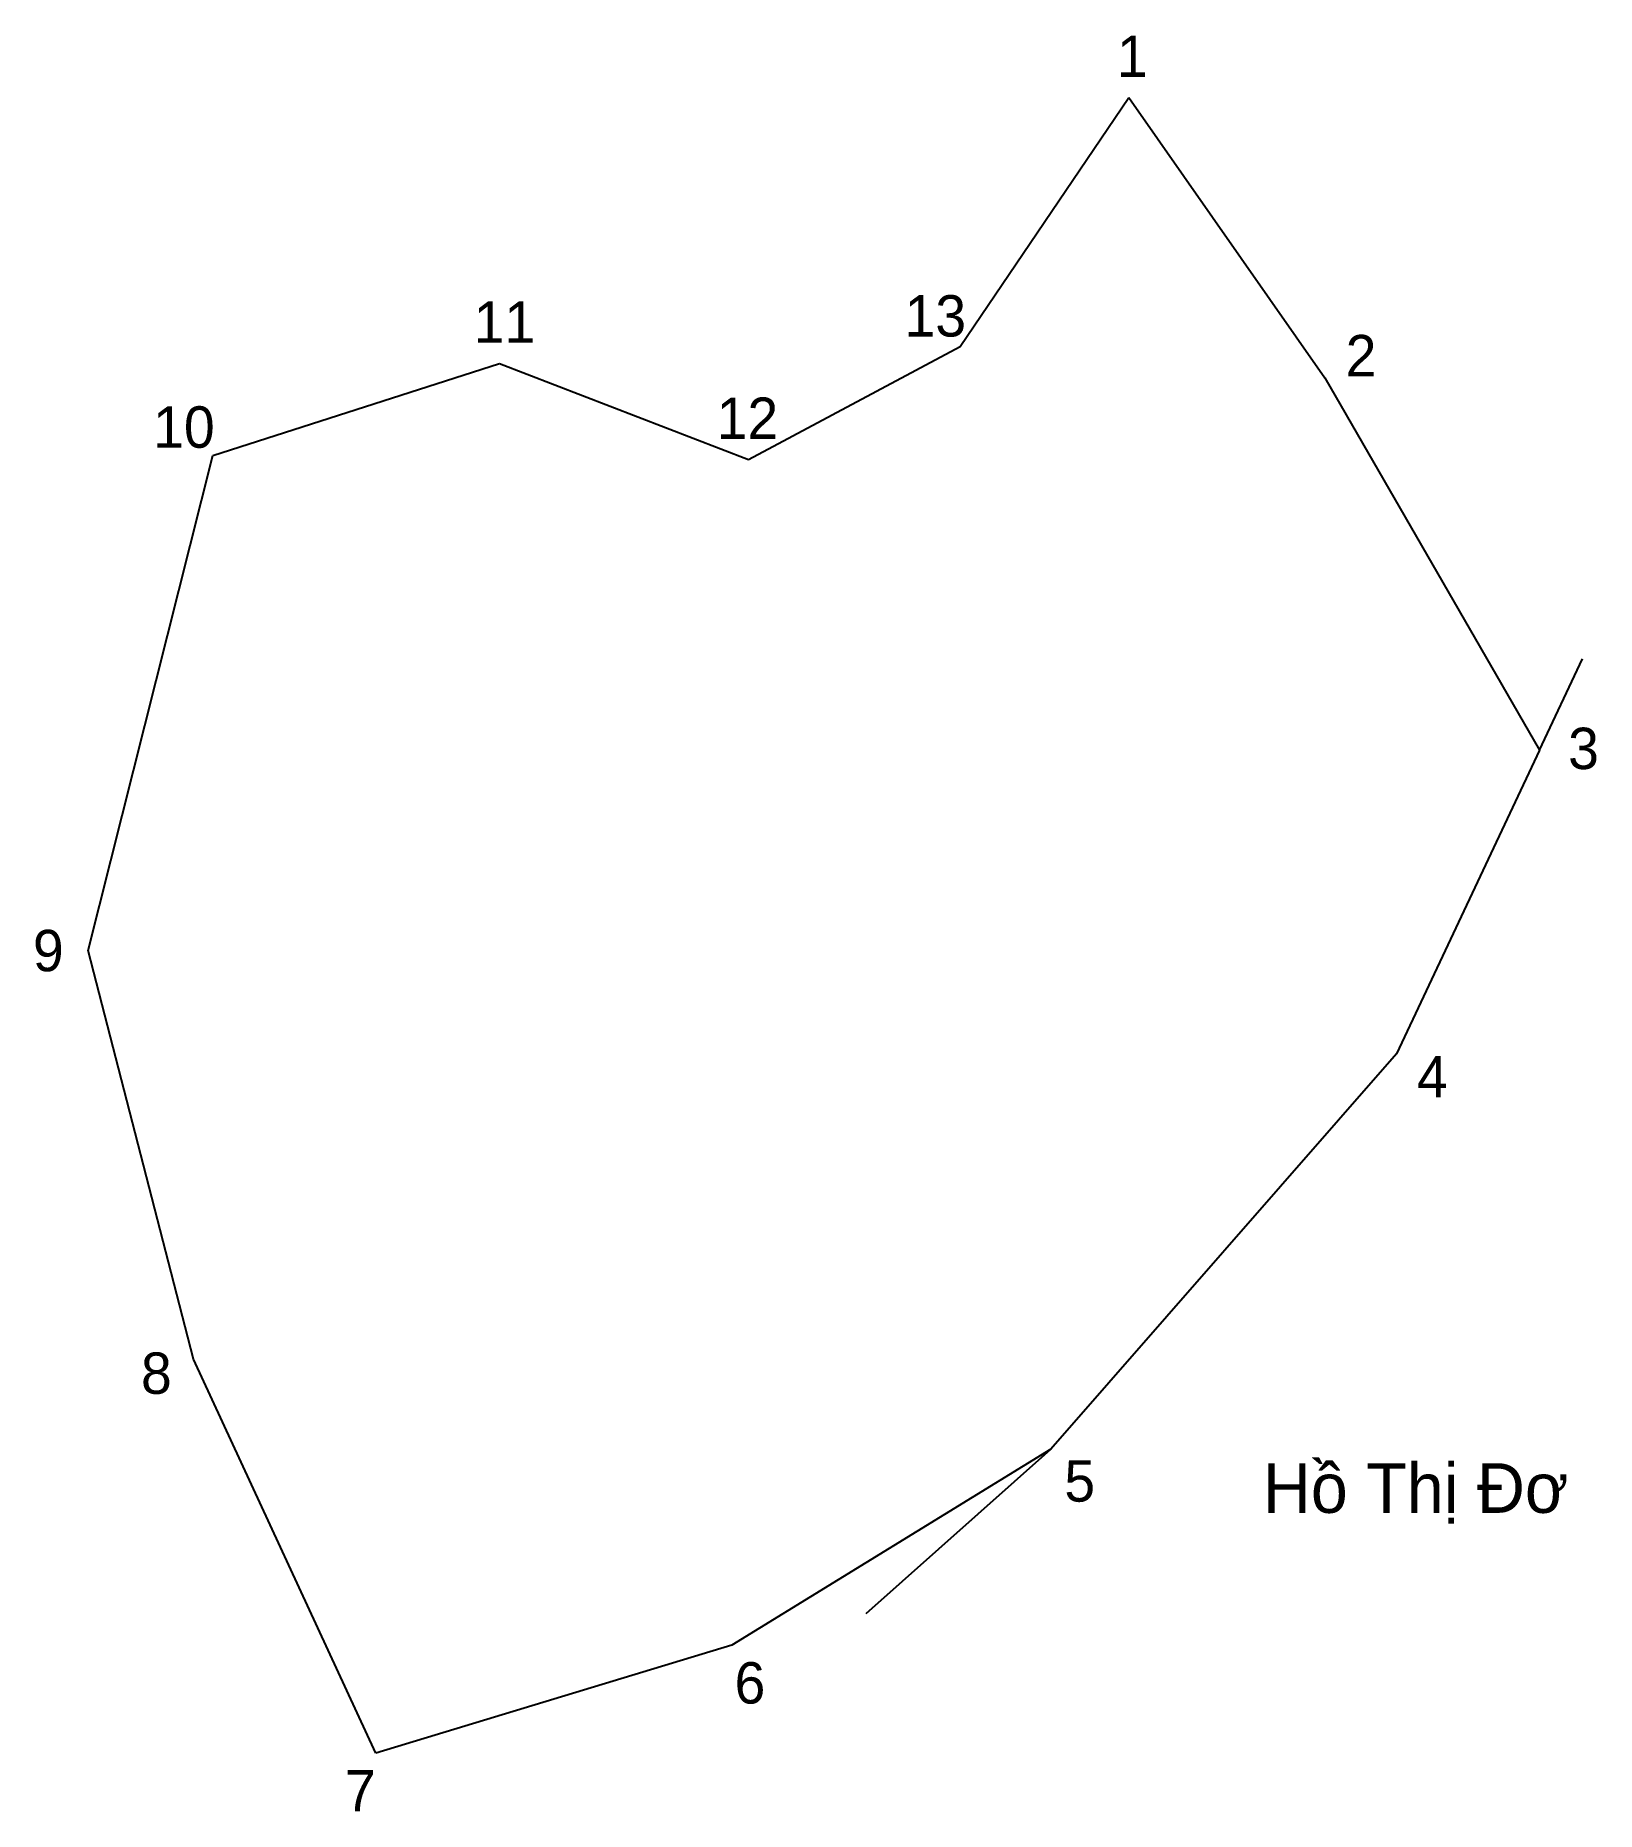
# Model space of a CAD drawing. Extents: x 546424.1 to 546510.9, y 1823718.4 to 1823817.2.
import ezdxf

# ---------------------------------------------------------------- set-up
doc = ezdxf.new("R2010")
doc.units = 0
for name, color, linetype in [('CanhThua', 7, 'Continuous'), ('RauThua', 7, 'Continuous'), ('SoHieuDinhThua', 7, 'Continuous'), ('TenChuLanCan', 7, 'Continuous')]:
    doc.layers.add(name, color=color, linetype=linetype)

msp = doc.modelspace()

# ---------------------------------------------------------------- linework, layer by layer
at = {"layer": 'CanhThua'}
for p, q in [((546475.525, 1823799.862), (546484.892, 1823813.702)), ((546484.892, 1823813.702), (546495.784, 1823798.125)), ((546463.754, 1823793.585), (546475.525, 1823799.862)), ((546433.981, 1823793.817), (546449.907, 1823798.925)), ((546449.907, 1823798.925), (546463.754, 1823793.585)), ((546495.784, 1823798.125), (546507.721, 1823777.436)), ((546427.06, 1823766.302), (546433.981, 1823793.817)), ((546507.721, 1823777.436), (546499.772, 1823760.551)), ((546432.908, 1823743.581), (546427.06, 1823766.302)), ((546499.772, 1823760.551), (546480.562, 1823738.574)), ((546443.041, 1823721.695), (546432.908, 1823743.581)), ((546480.562, 1823738.574), (546462.822, 1823727.693)), ((546462.822, 1823727.693), (546443.041, 1823721.695))]:
    msp.add_line(p, q, dxfattribs=at)
at = {"layer": 'RauThua'}
for p, q in [((546507.721, 1823777.436), (546510.107, 1823782.505)), ((546470.29, 1823729.454), (546480.562, 1823738.574))]:
    msp.add_line(p, q, dxfattribs=at)

# ---------------------------------------------------------------- texts
at = {"layer": 'SoHieuDinhThua'}
for s, height, p in [('1', 2.3, (546484.233, 1823814.852)), ('11', 2.3002, (546448.482, 1823800.074)), ('13', 2.3002, (546472.428, 1823800.422)), ('2', 2.3, (546496.946, 1823798.21)), ('10', 2.3002, (546430.665, 1823794.241)), ('12', 2.3002, (546461.985, 1823794.731)), ('3', 2.3, (546509.311, 1823776.382)), ('9', 2.3, (546423.983, 1823765.146)), ('4', 2.3, (546500.906, 1823758.142)), ('8', 2.3, (546429.989, 1823741.658)), ('5', 2.3, (546481.309, 1823735.667)), ('6', 2.3, (546462.98, 1823724.445)), ('7', 2.3, (546441.327, 1823718.446))]:
    msp.add_text(s, height=height, dxfattribs=at).set_placement(p)
at = {"layer": 'TenChuLanCan'}
msp.add_text('Hồ Thị Đơ', height=2.7602, dxfattribs=at).set_placement((546492.345, 1823735.044))

doc.saveas('drawing.dxf')
